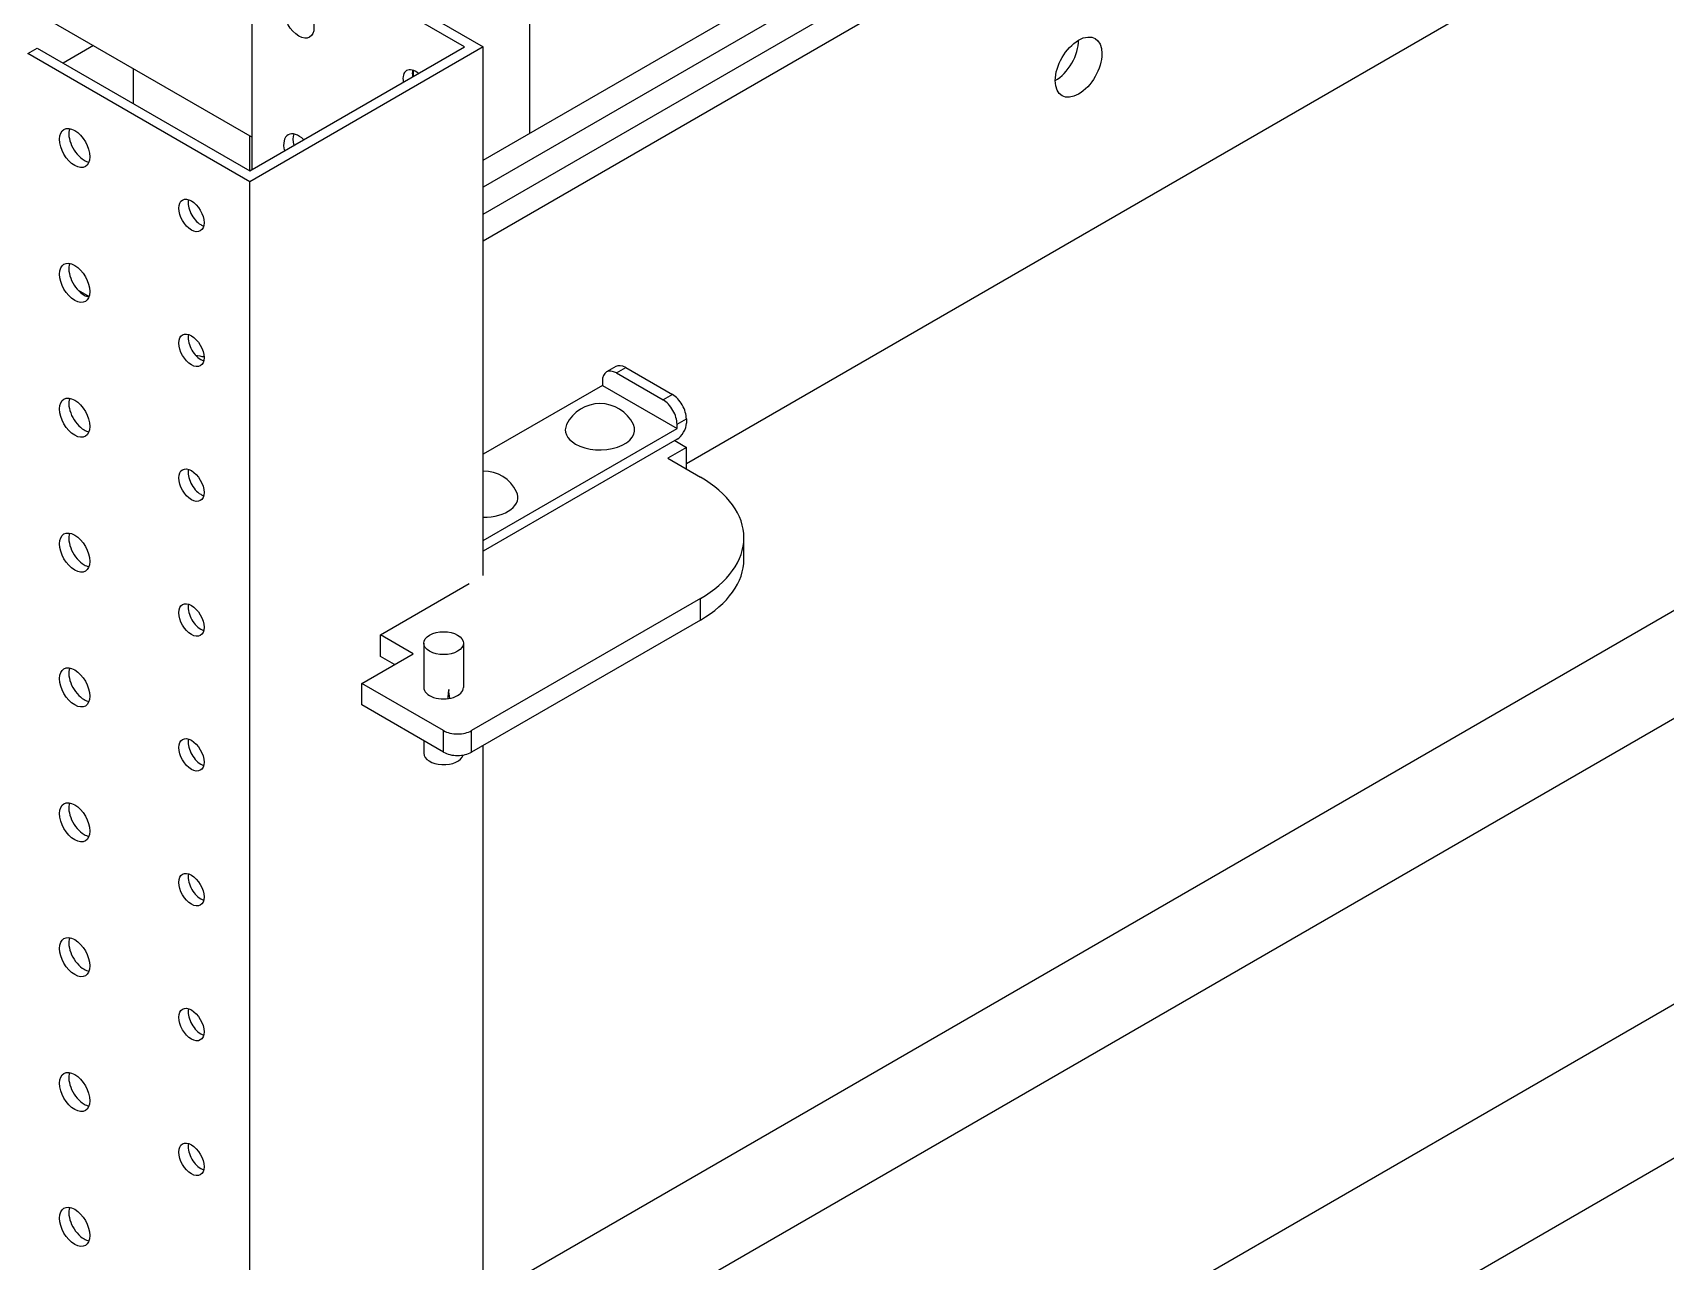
# Model space of a CAD drawing. Header units: millimetres. Extents: x -116965 to 323937, y 291661 to 566926.
# Drawn here: x -25839.8 to -25698.6, y 303313.4 to 303419.7 of the extents above; entities that cross this region are included whole.
import ezdxf

# ---------------------------------------------------------------- set-up
doc = ezdxf.new("R2010")
doc.units = ezdxf.units.MM
doc.layers.add('ALPHA', color=255, linetype='Continuous')

msp = doc.modelspace()

# ---------------------------------------------------------------- linework, layer by layer
at = {"layer": 'ALPHA'}
for p, q in [((-25800.857859, 303408.630148), (-25677.893068, 303479.623903)), ((-25675.872763, 303478.45748), (-25800.857859, 303406.297301)), ((-25800.857859, 303403.964454), (-25675.549514, 303476.31126)), ((-25673.529209, 303475.144836), (-25800.857859, 303401.631606)), ((-25783.281204, 303382.385615), (-25673.529209, 303445.750959)), ((-25796.817249, 303410.962996), (-25796.817249, 303431.958622)), ((-25853.991883, 303429.742417), (-25820.858879, 303410.613069)), ((-25820.858879, 303407.813652), (-25820.858879, 303429.042563)), ((-25802.474103, 303418.428107), (-25820.858879, 303429.042563)), ((-25820.050757, 303429.509132), (-25800.857859, 303418.428107)), ((-25543.875051, 303424.49351), (-25781.296887, 303287.41795)), ((-25834.596955, 303418.54475), (-25837.223352, 303417.0284)), ((-25840.253808, 303417.844895), (-25839.445686, 303418.311465)), ((-25821.06091, 303406.76387), (-25840.253808, 303417.844895)), ((-25839.445686, 303418.311465), (-25821.06091, 303407.697009)), ((-25800.857859, 303418.428107), (-25821.06091, 303406.76387)), ((-25821.06091, 303407.697009), (-25802.474103, 303418.428107)), ((-25803.080194, 303261.544121), (-25532.359312, 303417.844895)), ((-25800.857859, 303372.704299), (-25800.857859, 303418.428107)), ((-25831.162437, 303416.56183), (-25831.162437, 303413.529129)), ((-25806.918774, 303416.40007), (-25806.918774, 303415.861975)), ((-25821.060911, 303407.69701), (-25821.060911, 303410.729712)), ((-25821.06091, 302940.194396), (-25821.06091, 303406.76387)), ((-25643.678123, 303400.931752), (-25800.857859, 303310.183989)), ((-25835.910152, 303397.37416), (-25834.963708, 303396.82773)), ((-25639.637513, 303393.93321), (-25800.857859, 303300.8526)), ((-25789.391141, 303390.775459), (-25790.199263, 303390.308889)), ((-25789.34212, 303390.223983), (-25788.533998, 303390.690552)), ((-25789.34212, 303390.223983), (-25785.30151, 303387.891135)), ((-25788.533998, 303390.690552), (-25784.493387, 303388.357705)), ((-25790.554303, 303389.150873), (-25800.857859, 303383.202112)), ((-25790.554303, 303389.524128), (-25790.554303, 303389.150873)), ((-25790.554303, 303389.150873), (-25784.089326, 303385.418317)), ((-25784.493387, 303388.357705), (-25785.30151, 303387.891135)), ((-25784.089326, 303385.791573), (-25783.281204, 303386.258142)), ((-25783.281204, 303386.258142), (-25783.281204, 303385.884886)), ((-25800.857859, 303375.737), (-25784.089326, 303385.418317)), ((-25784.089326, 303385.418317), (-25784.089326, 303385.791573)), ((-25784.089326, 303384.485178), (-25800.857859, 303374.803861)), ((-25783.281204, 303383.785324), (-25784.897448, 303382.852185)), ((-25784.291357, 303384.368536), (-25783.281204, 303383.785324)), ((-25783.281204, 303381.919046), (-25783.281204, 303383.785324)), ((-25784.897448, 303382.852185), (-25782.069021, 303381.219192)), ((-25778.303251, 303374.104007), (-25778.303251, 303375.970285)), ((-25809.747201, 303367.572035), (-25802.070042, 303372.004445)), ((-25782.069021, 303370.721378), (-25801.868011, 303359.290426)), ((-25782.069021, 303368.855101), (-25782.069021, 303370.721378)), ((-25782.069021, 303368.855101), (-25801.868011, 303357.424148)), ((-25809.747201, 303365.705757), (-25809.747201, 303367.572035)), ((-25806.918774, 303365.939041), (-25809.747201, 303367.572035)), ((-25806.006663, 303366.848852), (-25806.006663, 303363.022982)), ((-25802.578092, 303366.848852), (-25802.578092, 303363.022982)), ((-25811.363445, 303363.372909), (-25806.918774, 303365.939041)), ((-25808.535018, 303365.005902), (-25809.747201, 303365.705757)), ((-25811.363445, 303361.506631), (-25811.363445, 303363.372909)), ((-25804.292377, 303359.290426), (-25811.363445, 303363.372909)), ((-25803.886299, 303362.061408), (-25803.848688, 303362.844579)), ((-25804.292377, 303357.424148), (-25811.363445, 303361.506631)), ((-25804.292377, 303357.424148), (-25804.292377, 303359.290426)), ((-25801.868011, 303357.424148), (-25801.868011, 303359.290426)), ((-25806.006663, 303358.413892), (-25806.006663, 303357.330835)), ((-25800.857859, 303279.390404), (-25800.857859, 303358.00736))]:
    msp.add_line(p, q, dxfattribs=at)
for centre, end in [((-25790.756333, 303384.355413), 153.81037469), ((-25800.857859, 303378.523295), 90)]:
    msp.add_arc(centre, 3.216071, 26.18962531, end, dxfattribs=at)
for centre, major_axis, ratio, start_param, end_param in [((-25816.818269, 303420.877597), (-0.928571, 1.608333), 0.5773502692, 0.7853981634, 7.0685834706), ((-25749.340079, 303416.678472), (1.428571, 2.474358), 0.5773502692, 2.3561944902, 8.6393797974), ((-25751.360384, 303417.844895), (1.428571, 2.474358), 0.5773502692, 3.926990817, 5.4977871438), ((-25751.360384, 303417.844895), (1.428571, 2.474358), 0.5773502692, 3.926990817, 5.4977871438), ((-25806.716743, 303415.045479), (-0.771429, 1.336153), 0.5773502692, 5.2636745788, 7.3026960355), ((-25805.908621, 303415.512048), (-0.771429, 1.336153), 0.5773502692, 0.5512855984, 1.0195107284), ((-25836.213198, 303409.67993), (-0.928571, 1.608333), 0.5773502692, 0.7853981634, 7.0685834706), ((-25835.405076, 303410.146499), (-0.928571, 1.608333), 0.5773502692, 0.4501966899, 2.3561944902), ((-25816.818269, 303409.21336), (-0.928571, 1.608333), 0.5773502692, 5.1625856703, 7.403784944), ((-25816.010147, 303409.67993), (-0.928571, 1.608333), 0.5773502692, 0.4501966899, 1.1205996369), ((-25835.405076, 303410.146499), (-0.928571, 1.608333), 0.5773502692, 2.3561944902, 2.6913959637), ((-25826.111672, 303403.847811), (-0.771429, 1.336153), 0.5773502692, 0.7853981634, 7.0685834706), ((-25825.30355, 303404.314381), (-0.771429, 1.336153), 0.5773502692, 0.5512855984, 2.3561944902), ((-25825.30355, 303404.314381), (-0.771429, 1.336153), 0.5773502692, 2.3561944902, 2.5903070552), ((-25836.213198, 303398.015693), (-0.928571, 1.608333), 0.5773502692, 0.7853981634, 7.0685834706), ((-25835.405076, 303398.482262), (-0.928571, 1.608333), 0.5773502692, 0.4501966899, 2.3561944902), ((-25835.405076, 303398.482262), (-0.928571, 1.608333), 0.5773502692, 2.3561944902, 2.6913959637), ((-25826.111672, 303392.183574), (-0.771429, 1.336153), 0.5773502692, 0.7853981634, 7.0685834706), ((-25825.30355, 303392.650144), (-0.771429, 1.336153), 0.5773502692, 0.5512855984, 2.3561944902), ((-25824.091367, 303394.049852), (-4.285714, 0), 0.5773502692, 1.1705085136, 1.3516916044), ((-25825.30355, 303392.650144), (-0.771429, 1.336153), 0.5773502692, 2.3561944902, 2.5903070552), ((-25789.34212, 303388.824274), (-0.857143, 1.484615), 0.5773502692, 5.4977871438, 7.0685834706), ((-25788.533998, 303389.290844), (-0.857143, 1.484615), 0.5773502692, 5.4977871438, 6.2831853072), ((-25836.213198, 303386.351456), (-0.928571, 1.608333), 0.5773502692, 0.7853981634, 7.0685834706), ((-25835.405076, 303386.818025), (-0.928571, 1.608333), 0.5773502692, 0.4501966899, 2.3561944902), ((-25785.30151, 303386.491427), (-0.857143, 1.484615), 0.5773502692, 3.926990817, 5.4977871438), ((-25784.493387, 303386.957996), (-0.857143, 1.484615), 0.5773502692, 3.926990817, 5.4977871438), ((-25835.405076, 303386.818025), (-0.928571, 1.608333), 0.5773502692, 2.3561944902, 2.6913959637), ((-25790.756333, 303385.301675), (-3, 0), 0.5773502692, 6.0065067037, 7.0685834706), ((-25790.756333, 303385.301675), (-3, 0), 0.5773502692, 0.7853981634, 3.4182712571), ((-25784.089326, 303385.418317), (0.571429, 0.989743), 0.5773502692, 3.926990817, 5.4977871438), ((-25826.111672, 303380.519337), (-0.771429, 1.336153), 0.5773502692, 0.7853981634, 7.0685834706), ((-25825.30355, 303380.985907), (-0.771429, 1.336153), 0.5773502692, 0.5512855984, 2.3561944902), ((-25791.160394, 303375.970285), (-12.857143, 0), 0.5773502692, 2.3561944902, 3.926990817), ((-25825.30355, 303380.985907), (-0.771429, 1.336153), 0.5773502692, 2.3561944902, 2.5903070552), ((-25800.857859, 303379.469556), (-3, 0), 0.5773502692, 1.5707963268, 3.4182712571), ((-25836.213198, 303374.687219), (-0.928571, 1.608333), 0.5773502692, 0.7853981634, 7.0685834706), ((-25835.405076, 303375.153789), (-0.928571, 1.608333), 0.5773502692, 0.4501966899, 2.3561944902), ((-25835.405076, 303375.153789), (-0.928571, 1.608333), 0.5773502692, 2.3561944902, 2.6913959637), ((-25791.160394, 303374.104007), (-12.857143, 0), 0.5773502692, 2.3561944902, 3.1415926536), ((-25826.111672, 303368.855101), (-0.771429, 1.336153), 0.5773502692, 0.7853981634, 7.0685834706), ((-25825.30355, 303369.32167), (-0.771429, 1.336153), 0.5773502692, 0.5512855984, 2.3561944902), ((-25825.30355, 303369.32167), (-0.771429, 1.336153), 0.5773502692, 2.3561944902, 2.5903070552), ((-25804.292377, 303366.848852), (-1.714286, 0), 0.5773502692, 0.7853981634, 7.0685834706), ((-25836.213198, 303363.022982), (-0.928571, 1.608333), 0.5773502692, 0.7853981634, 7.0685834706), ((-25835.405076, 303363.489552), (-0.928571, 1.608333), 0.5773502692, 0.4501966899, 2.3561944902), ((-25835.405076, 303363.489552), (-0.928571, 1.608333), 0.5773502692, 2.3561944902, 2.6913959637), ((-25804.292377, 303363.022982), (-1.714286, 0), 0.5773502692, 0, 3.1415926536), ((-25804.292377, 303353.605819), (1.643162, 17.576319), 0.0278024166, 1.0199340822, 1.0719324668), ((-25804.292377, 303353.605819), (1.161997, -17.142438), 0.073523511, 2.0829855009, 2.1349838856), ((-25803.080194, 303359.990281), (-1.714286, 0), 0.5773502692, 0.7853981634, 2.3561944902), ((-25826.111672, 303357.190864), (-0.771429, 1.336153), 0.5773502692, 0.7853981634, 7.0685834706), ((-25825.30355, 303357.657433), (-0.771429, 1.336153), 0.5773502692, 0.5512855984, 2.3561944902), ((-25825.30355, 303357.657433), (-0.771429, 1.336153), 0.5773502692, 2.3561944902, 2.5903070552), ((-25804.292377, 303357.330835), (-1.714286, 0), 0.5773502692, 0, 2.9823802448), ((-25803.080194, 303358.124003), (-1.714286, 0), 0.5773502692, 0.7853981634, 2.3561944902), ((-25836.213198, 303351.358745), (-0.928571, 1.608333), 0.5773502692, 0.7853981634, 7.0685834706), ((-25835.405076, 303351.825315), (-0.928571, 1.608333), 0.5773502692, 0.4501966899, 2.3561944902), ((-25835.405076, 303351.825315), (-0.928571, 1.608333), 0.5773502692, 2.3561944902, 2.6913959637), ((-25826.111672, 303345.526627), (-0.771429, 1.336153), 0.5773502692, 0.7853981634, 7.0685834706), ((-25825.30355, 303345.993196), (-0.771429, 1.336153), 0.5773502692, 0.5512855984, 2.3561944902), ((-25825.30355, 303345.993196), (-0.771429, 1.336153), 0.5773502692, 2.3561944902, 2.5903070552), ((-25836.213198, 303339.694508), (-0.928571, 1.608333), 0.5773502692, 0.7853981634, 7.0685834706), ((-25835.405076, 303340.161078), (-0.928571, 1.608333), 0.5773502692, 0.4501966899, 2.3561944902), ((-25835.405076, 303340.161078), (-0.928571, 1.608333), 0.5773502692, 2.3561944902, 2.6913959637), ((-25826.111672, 303333.86239), (-0.771429, 1.336153), 0.5773502692, 0.7853981634, 7.0685834706), ((-25825.30355, 303334.328959), (-0.771429, 1.336153), 0.5773502692, 0.5512855984, 2.3561944902), ((-25825.30355, 303334.328959), (-0.771429, 1.336153), 0.5773502692, 2.3561944902, 2.5903070552), ((-25836.213198, 303328.030272), (-0.928571, 1.608333), 0.5773502692, 0.7853981634, 7.0685834706), ((-25835.405076, 303328.496841), (-0.928571, 1.608333), 0.5773502692, 0.4501966899, 2.3561944902), ((-25835.405076, 303328.496841), (-0.928571, 1.608333), 0.5773502692, 2.3561944902, 2.6913959637), ((-25826.111672, 303322.198153), (-0.771429, 1.336153), 0.5773502692, 0.7853981634, 7.0685834706), ((-25825.30355, 303322.664723), (-0.771429, 1.336153), 0.5773502692, 0.5512855984, 2.3561944902), ((-25825.30355, 303322.664723), (-0.771429, 1.336153), 0.5773502692, 2.3561944902, 2.5903070552), ((-25836.213198, 303316.366035), (-0.928571, 1.608333), 0.5773502692, 0.7853981634, 7.0685834706), ((-25835.405076, 303316.832604), (-0.928571, 1.608333), 0.5773502692, 0.4501966899, 2.3561944902), ((-25835.405076, 303316.832604), (-0.928571, 1.608333), 0.5773502692, 2.3561944902, 2.6913959637)]:
    msp.add_ellipse(centre, major_axis=major_axis, ratio=ratio, start_param=start_param, end_param=end_param, dxfattribs=at)

doc.saveas('drawing.dxf')
